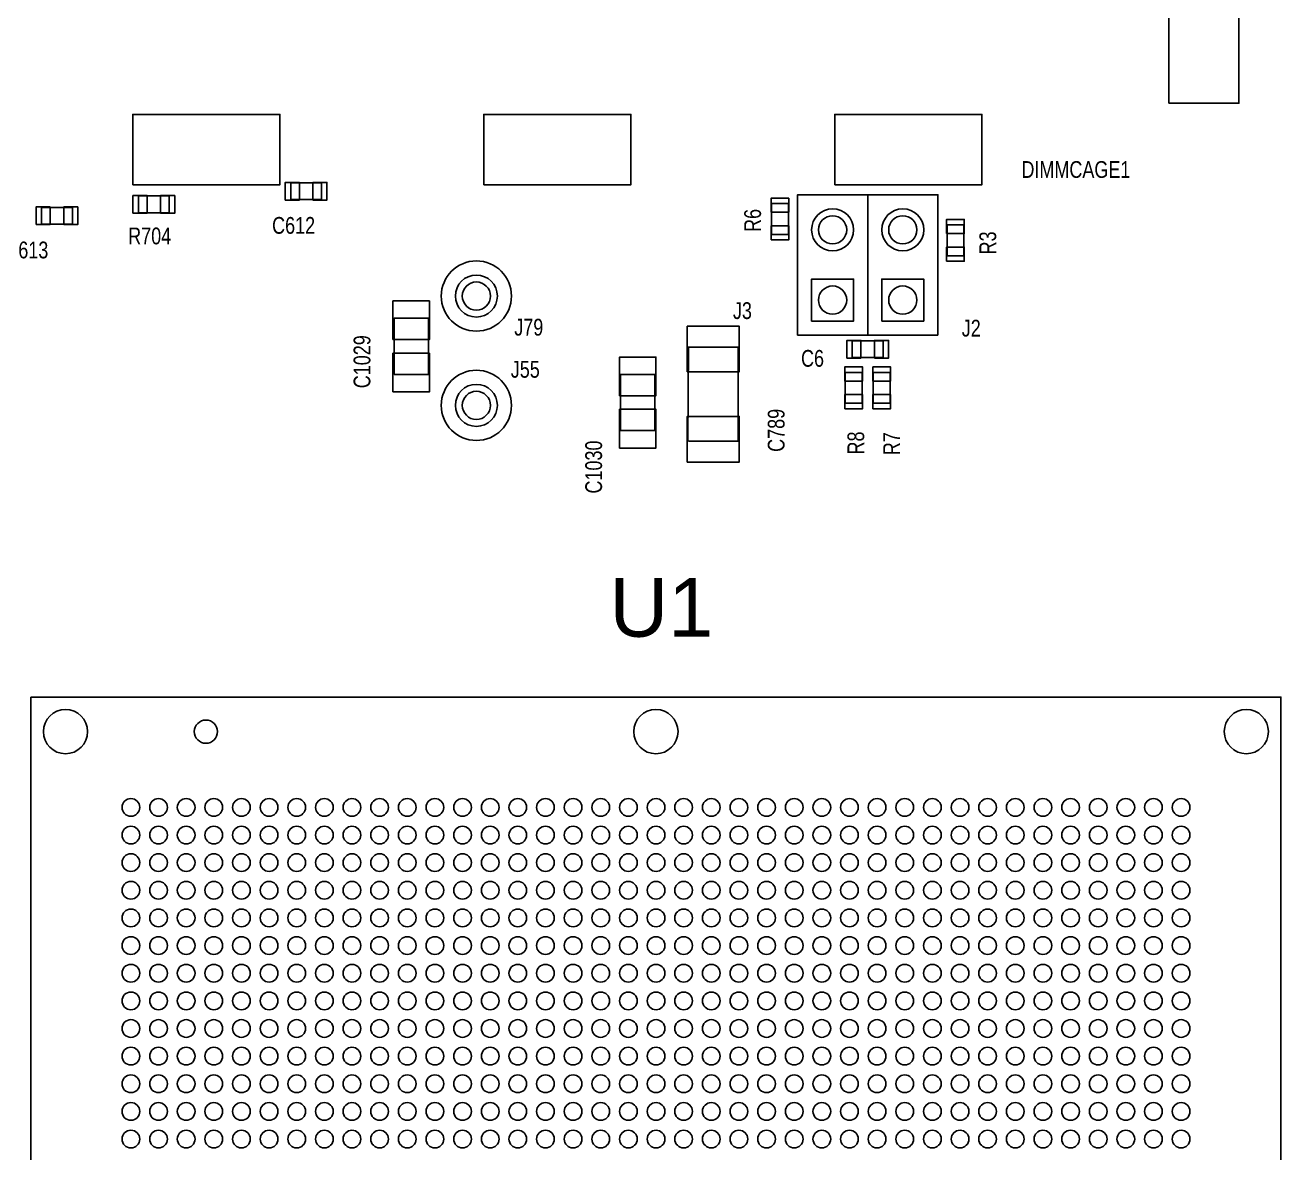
# Model space of a CAD drawing. Extents: x -13164 to 30582, y -10288 to 18382.
# Drawn here: x -4573 to -1890, y 6945 to 9355 of the extents above; entities that cross this region are included whole.
import ezdxf
from ezdxf.enums import TextEntityAlignment as Align

# ---------------------------------------------------------------- set-up
doc = ezdxf.new("R2010")
doc.units = 0
doc.layers.add('DF_ASSEMBLY_NOTES', color=2, linetype='CONTINUOUS')

# ---------------------------------------------------------------- blocks, each defined once
blk = doc.blocks.new('FIGURE_SQUARE')
blk.add_lwpolyline([(-0.5, -0.5), (-0.5, 0.5), (0.5, 0.5), (0.5, -0.5)], close=True)
blk = doc.blocks.new('FIGURE_CIRCLE')
blk.add_circle((0, 0), 0.5)

msp = doc.modelspace()

# ---------------------------------------------------------------- linework, layer by layer
at = {"layer": 'DF_ASSEMBLY_NOTES'}
for points in [[(-4005.42, 8981.7692), (-3939.42, 8981.7692), (-3939.42, 9017.7692), (-4005.42, 9017.7692), (-4005.42, 8981.7692)], [(-4330.77, 8953.7192), (-4264.77, 8953.7192), (-4264.77, 8989.7192), (-4330.77, 8989.7192), (-4330.77, 8953.7192)], [(-2772.42, 8692.2692), (-2772.42, 8992.2692), (-2922.42, 8992.2692), (-2922.42, 8692.2692), (-2772.42, 8692.2692)], [(-2622.42, 8692.2692), (-2622.42, 8992.2692), (-2772.42, 8992.2692), (-2772.42, 8692.2692), (-2622.42, 8692.2692)], [(-4471.92, 8965.2692), (-4537.92, 8965.2692), (-4537.92, 8929.2692), (-4471.92, 8929.2692), (-4471.92, 8965.2692)], [(-2941.92, 8907.2357), (-2941.92, 8973.2357), (-2977.92, 8973.2357), (-2977.92, 8907.2357), (-2941.92, 8907.2357)], [(-2566.92, 8861.7692), (-2566.92, 8927.7692), (-2602.92, 8927.7692), (-2602.92, 8861.7692), (-2566.92, 8861.7692)], [(-3784.5738, 8608.2767), (-3784.5738, 8728.2767), (-3711.0738, 8728.2767), (-3711.0738, 8608.2767), (-3784.5738, 8608.2767)], [(-2739.42, 8680.2692), (-2805.42, 8680.2692), (-2805.42, 8644.2692), (-2739.42, 8644.2692), (-2739.42, 8680.2692)], [(-3156.42, 8465.7692), (-3155.67, 8666.7692), (-3049.17, 8666.7692), (-3049.17, 8465.7692), (-3155.67, 8465.7692)], [(-3300.5171, 8488.3113), (-3300.5171, 8608.3113), (-3227.0171, 8608.3113), (-3227.0171, 8488.3113), (-3300.5171, 8488.3113)], [(-2820.42, 8612.7692), (-2820.42, 8546.7692), (-2784.42, 8546.7692), (-2784.42, 8612.7692), (-2820.42, 8612.7692)], [(-2760.42, 8612.7692), (-2760.42, 8546.7692), (-2724.42, 8546.7692), (-2724.42, 8612.7692), (-2760.42, 8612.7692)], [(-4560.3015, 7918.9427), (-4560.3015, 5248.1807), (-1889.535, 5248.1807), (-1889.535, 7918.9427), (-4560.3015, 7918.9427)]]:
    msp.add_lwpolyline(points, dxfattribs=at)
for points in [[(-3533.634, 8775.8297, 1), (-3683.634, 8775.8297, 1), (-3533.634, 8775.8297)], [(-3533.634, 8542.2707, 1), (-3683.634, 8542.2707, 1), (-3533.634, 8542.2707)]]:
    msp.add_lwpolyline(points, format="xyb", dxfattribs=at)

# ---------------------------------------------------------------- block references
for name, p, xscale, yscale in [('FIGURE_SQUARE', (-2054.115, 9345.2597), 150, 314.7585), ('FIGURE_SQUARE', (-4185.615, 9088.7597), 314.7585, 150), ('FIGURE_SQUARE', (-3435.615, 9088.7597), 314.7585, 150), ('FIGURE_SQUARE', (-2685.615, 9088.7597), 314.7585, 150), ('FIGURE_SQUARE', (-4001.9535, 8999.7692), 30.1185, 37.8015), ('FIGURE_SQUARE', (-3942.8865, 8999.7692), 30.1185, 37.8015), ('FIGURE_SQUARE', (-4327.3035, 8971.7192), 30.1185, 37.8015), ('FIGURE_SQUARE', (-4268.2365, 8971.7192), 30.1185, 37.8015), ('FIGURE_SQUARE', (-4534.4535, 8947.2692), 30.1185, 37.8015), ('FIGURE_SQUARE', (-4475.3865, 8947.2692), 30.1185, 37.8015), ('FIGURE_SQUARE', (-2959.92, 8969.7692), 37.8015, 30.1185), ('FIGURE_CIRCLE', (-2847.42, 8917.2692), 89.7585, 89.7585), ('FIGURE_CIRCLE', (-2847.42, 8917.2692), 60.2415, 60.2415), ('FIGURE_CIRCLE', (-2697.42, 8917.2692), 89.7585, 89.7585), ('FIGURE_CIRCLE', (-2697.42, 8917.2692), 60.2415, 60.2415), ('FIGURE_SQUARE', (-2584.92, 8924.3027), 37.8015, 30.1185), ('FIGURE_SQUARE', (-2959.92, 8910.7022), 37.8015, 30.1185), ('FIGURE_SQUARE', (-2584.92, 8865.2357), 37.8015, 30.1185), ('FIGURE_CIRCLE', (-3608.634, 8775.8297), 89.7585, 89.7585), ('FIGURE_CIRCLE', (-3608.634, 8775.8297), 60.2415, 60.2415), ('FIGURE_SQUARE', (-2847.42, 8767.2692), 89.7585, 89.7585), ('FIGURE_SQUARE', (-2697.42, 8767.2692), 89.7585, 89.7585), ('FIGURE_CIRCLE', (-2847.42, 8767.2692), 60.2415, 60.2415), ('FIGURE_CIRCLE', (-2697.42, 8767.2692), 60.2415, 60.2415), ('FIGURE_SQUARE', (-3747.8238, 8724.1547), 77.9535, 82.677), ('FIGURE_SQUARE', (-3102.42, 8662.6472), 111.03, 97.4415), ('FIGURE_SQUARE', (-2801.9535, 8662.2692), 30.1185, 37.8015), ('FIGURE_SQUARE', (-2742.8865, 8662.2692), 30.1185, 37.8015), ('FIGURE_SQUARE', (-3747.8238, 8612.3987), 77.9535, 82.677), ('FIGURE_SQUARE', (-3263.7671, 8604.1893), 77.9535, 82.677), ('FIGURE_SQUARE', (-2802.42, 8609.3027), 37.8015, 30.1185), ('FIGURE_SQUARE', (-2742.42, 8609.3027), 37.8015, 30.1185), ('FIGURE_CIRCLE', (-3608.634, 8542.2692), 89.7585, 89.7585), ('FIGURE_CIRCLE', (-3608.634, 8542.2692), 60.2415, 60.2415), ('FIGURE_SQUARE', (-2802.42, 8550.2357), 37.8015, 30.1185), ('FIGURE_SQUARE', (-2742.42, 8550.2357), 37.8015, 30.1185), ('FIGURE_SQUARE', (-3263.7671, 8492.4333), 77.9535, 82.677), ('FIGURE_SQUARE', (-3102.42, 8469.8912), 111.03, 97.4415), ('FIGURE_CIRCLE', (-4486.548, 7845.1292), 94.482, 94.482), ('FIGURE_CIRCLE', (-4486.548, 7845.1292), 94.482, 94.482), ('FIGURE_CIRCLE', (-3224.9535, 7845.1292), 94.482, 94.482), ('FIGURE_CIRCLE', (-3224.9535, 7845.1292), 94.482, 94.482), ('FIGURE_CIRCLE', (-1963.365, 7845.1292), 94.482, 94.482), ('FIGURE_CIRCLE', (-1963.365, 7845.1292), 94.482, 94.482), ('FIGURE_CIRCLE', (-4186.548, 7845.1292), 49.6065, 49.6065), ('FIGURE_CIRCLE', (-4186.548, 7845.1292), 49.6065, 49.6065), ('FIGURE_CIRCLE', (-4346.823, 7683.3122), 37.8, 37.8), ('FIGURE_CIRCLE', (-4287.768, 7683.3122), 37.8, 37.8), ('FIGURE_CIRCLE', (-4228.713, 7683.3122), 37.8, 37.8), ('FIGURE_CIRCLE', (-4169.658, 7683.3122), 37.8, 37.8), ('FIGURE_CIRCLE', (-4110.603, 7683.3122), 37.8, 37.8), ('FIGURE_CIRCLE', (-4051.548, 7683.3122), 37.8, 37.8), ('FIGURE_CIRCLE', (-3992.493, 7683.3122), 37.8, 37.8), ('FIGURE_CIRCLE', (-3933.438, 7683.3122), 37.8, 37.8), ('FIGURE_CIRCLE', (-3874.383, 7683.3122), 37.8, 37.8), ('FIGURE_CIRCLE', (-3815.328, 7683.3122), 37.8, 37.8), ('FIGURE_CIRCLE', (-3756.273, 7683.3122), 37.8, 37.8), ('FIGURE_CIRCLE', (-3697.218, 7683.3122), 37.8, 37.8), ('FIGURE_CIRCLE', (-3638.163, 7683.3122), 37.8, 37.8), ('FIGURE_CIRCLE', (-3579.1065, 7683.3122), 37.8, 37.8), ('FIGURE_CIRCLE', (-3520.0515, 7683.3122), 37.8, 37.8), ('FIGURE_CIRCLE', (-3460.9965, 7683.3122), 37.8, 37.8), ('FIGURE_CIRCLE', (-3401.9415, 7683.3122), 37.8, 37.8), ('FIGURE_CIRCLE', (-3342.8865, 7683.3122), 37.8, 37.8), ('FIGURE_CIRCLE', (-3283.8315, 7683.3122), 37.8, 37.8), ('FIGURE_CIRCLE', (-3224.7765, 7683.3122), 37.8, 37.8), ('FIGURE_CIRCLE', (-3165.7215, 7683.3122), 37.8, 37.8), ('FIGURE_CIRCLE', (-3106.6665, 7683.3122), 37.8, 37.8), ('FIGURE_CIRCLE', (-3047.6115, 7683.3122), 37.8, 37.8), ('FIGURE_CIRCLE', (-2988.5565, 7683.3122), 37.8, 37.8), ('FIGURE_CIRCLE', (-2929.5015, 7683.3122), 37.8, 37.8), ('FIGURE_CIRCLE', (-2870.4465, 7683.3122), 37.8, 37.8), ('FIGURE_CIRCLE', (-2811.39, 7683.3122), 37.8, 37.8), ('FIGURE_CIRCLE', (-2752.335, 7683.3122), 37.8, 37.8), ('FIGURE_CIRCLE', (-2693.28, 7683.3122), 37.8, 37.8), ('FIGURE_CIRCLE', (-2634.225, 7683.3122), 37.8, 37.8), ('FIGURE_CIRCLE', (-2575.17, 7683.3122), 37.8, 37.8), ('FIGURE_CIRCLE', (-2516.115, 7683.3122), 37.8, 37.8), ('FIGURE_CIRCLE', (-2457.06, 7683.3122), 37.8, 37.8), ('FIGURE_CIRCLE', (-2398.005, 7683.3122), 37.8, 37.8), ('FIGURE_CIRCLE', (-2338.95, 7683.3122), 37.8, 37.8), ('FIGURE_CIRCLE', (-2279.895, 7683.3122), 37.8, 37.8), ('FIGURE_CIRCLE', (-2220.84, 7683.3122), 37.8, 37.8), ('FIGURE_CIRCLE', (-2161.785, 7683.3122), 37.8, 37.8), ('FIGURE_CIRCLE', (-2102.73, 7683.3122), 37.8, 37.8), ('FIGURE_CIRCLE', (-4346.823, 7624.2572), 37.8, 37.8), ('FIGURE_CIRCLE', (-4287.768, 7624.2572), 37.8, 37.8), ('FIGURE_CIRCLE', (-4228.713, 7624.2572), 37.8, 37.8), ('FIGURE_CIRCLE', (-4169.658, 7624.2572), 37.8, 37.8), ('FIGURE_CIRCLE', (-4110.603, 7624.2572), 37.8, 37.8), ('FIGURE_CIRCLE', (-4051.548, 7624.2572), 37.8, 37.8), ('FIGURE_CIRCLE', (-3992.493, 7624.2572), 37.8, 37.8), ('FIGURE_CIRCLE', (-3933.438, 7624.2572), 37.8, 37.8), ('FIGURE_CIRCLE', (-3874.383, 7624.2572), 37.8, 37.8), ('FIGURE_CIRCLE', (-3815.328, 7624.2572), 37.8, 37.8), ('FIGURE_CIRCLE', (-3756.273, 7624.2572), 37.8, 37.8), ('FIGURE_CIRCLE', (-3697.218, 7624.2572), 37.8, 37.8), ('FIGURE_CIRCLE', (-3638.163, 7624.2572), 37.8, 37.8), ('FIGURE_CIRCLE', (-3579.1065, 7624.2572), 37.8, 37.8), ('FIGURE_CIRCLE', (-3520.0515, 7624.2572), 37.8, 37.8), ('FIGURE_CIRCLE', (-3460.9965, 7624.2572), 37.8, 37.8), ('FIGURE_CIRCLE', (-3401.9415, 7624.2572), 37.8, 37.8), ('FIGURE_CIRCLE', (-3342.8865, 7624.2572), 37.8, 37.8), ('FIGURE_CIRCLE', (-3283.8315, 7624.2572), 37.8, 37.8), ('FIGURE_CIRCLE', (-3224.7765, 7624.2572), 37.8, 37.8), ('FIGURE_CIRCLE', (-3165.7215, 7624.2572), 37.8, 37.8), ('FIGURE_CIRCLE', (-3106.6665, 7624.2572), 37.8, 37.8), ('FIGURE_CIRCLE', (-3047.6115, 7624.2572), 37.8, 37.8), ('FIGURE_CIRCLE', (-2988.5565, 7624.2572), 37.8, 37.8), ('FIGURE_CIRCLE', (-2929.5015, 7624.2572), 37.8, 37.8), ('FIGURE_CIRCLE', (-2870.4465, 7624.2572), 37.8, 37.8), ('FIGURE_CIRCLE', (-2811.39, 7624.2572), 37.8, 37.8), ('FIGURE_CIRCLE', (-2752.335, 7624.2572), 37.8, 37.8), ('FIGURE_CIRCLE', (-2693.28, 7624.2572), 37.8, 37.8), ('FIGURE_CIRCLE', (-2634.225, 7624.2572), 37.8, 37.8), ('FIGURE_CIRCLE', (-2575.17, 7624.2572), 37.8, 37.8), ('FIGURE_CIRCLE', (-2516.115, 7624.2572), 37.8, 37.8), ('FIGURE_CIRCLE', (-2457.06, 7624.2572), 37.8, 37.8), ('FIGURE_CIRCLE', (-2398.005, 7624.2572), 37.8, 37.8), ('FIGURE_CIRCLE', (-2338.95, 7624.2572), 37.8, 37.8), ('FIGURE_CIRCLE', (-2279.895, 7624.2572), 37.8, 37.8), ('FIGURE_CIRCLE', (-2220.84, 7624.2572), 37.8, 37.8), ('FIGURE_CIRCLE', (-2161.785, 7624.2572), 37.8, 37.8), ('FIGURE_CIRCLE', (-2102.73, 7624.2572), 37.8, 37.8), ('FIGURE_CIRCLE', (-4346.823, 7565.2022), 37.8, 37.8), ('FIGURE_CIRCLE', (-4287.768, 7565.2022), 37.8, 37.8), ('FIGURE_CIRCLE', (-4228.713, 7565.2022), 37.8, 37.8), ('FIGURE_CIRCLE', (-4169.658, 7565.2022), 37.8, 37.8), ('FIGURE_CIRCLE', (-4110.603, 7565.2022), 37.8, 37.8), ('FIGURE_CIRCLE', (-4051.548, 7565.2022), 37.8, 37.8), ('FIGURE_CIRCLE', (-3992.493, 7565.2022), 37.8, 37.8), ('FIGURE_CIRCLE', (-3933.438, 7565.2022), 37.8, 37.8), ('FIGURE_CIRCLE', (-3874.383, 7565.2022), 37.8, 37.8), ('FIGURE_CIRCLE', (-3815.328, 7565.2022), 37.8, 37.8), ('FIGURE_CIRCLE', (-3756.273, 7565.2022), 37.8, 37.8), ('FIGURE_CIRCLE', (-3697.218, 7565.2022), 37.8, 37.8), ('FIGURE_CIRCLE', (-3638.163, 7565.2022), 37.8, 37.8), ('FIGURE_CIRCLE', (-3579.1065, 7565.2022), 37.8, 37.8), ('FIGURE_CIRCLE', (-3520.0515, 7565.2022), 37.8, 37.8), ('FIGURE_CIRCLE', (-3460.9965, 7565.2022), 37.8, 37.8), ('FIGURE_CIRCLE', (-3401.9415, 7565.2022), 37.8, 37.8), ('FIGURE_CIRCLE', (-3342.8865, 7565.2022), 37.8, 37.8), ('FIGURE_CIRCLE', (-3283.8315, 7565.2022), 37.8, 37.8), ('FIGURE_CIRCLE', (-3224.7765, 7565.2022), 37.8, 37.8), ('FIGURE_CIRCLE', (-3165.7215, 7565.2022), 37.8, 37.8), ('FIGURE_CIRCLE', (-3106.6665, 7565.2022), 37.8, 37.8), ('FIGURE_CIRCLE', (-3047.6115, 7565.2022), 37.8, 37.8), ('FIGURE_CIRCLE', (-2988.5565, 7565.2022), 37.8, 37.8), ('FIGURE_CIRCLE', (-2929.5015, 7565.2022), 37.8, 37.8), ('FIGURE_CIRCLE', (-2870.4465, 7565.2022), 37.8, 37.8), ('FIGURE_CIRCLE', (-2811.39, 7565.2022), 37.8, 37.8), ('FIGURE_CIRCLE', (-2752.335, 7565.2022), 37.8, 37.8), ('FIGURE_CIRCLE', (-2693.28, 7565.2022), 37.8, 37.8), ('FIGURE_CIRCLE', (-2634.225, 7565.2022), 37.8, 37.8), ('FIGURE_CIRCLE', (-2575.17, 7565.2022), 37.8, 37.8), ('FIGURE_CIRCLE', (-2516.115, 7565.2022), 37.8, 37.8), ('FIGURE_CIRCLE', (-2457.06, 7565.2022), 37.8, 37.8), ('FIGURE_CIRCLE', (-2398.005, 7565.2022), 37.8, 37.8), ('FIGURE_CIRCLE', (-2338.95, 7565.2022), 37.8, 37.8), ('FIGURE_CIRCLE', (-2279.895, 7565.2022), 37.8, 37.8), ('FIGURE_CIRCLE', (-2220.84, 7565.2022), 37.8, 37.8), ('FIGURE_CIRCLE', (-2161.785, 7565.2022), 37.8, 37.8), ('FIGURE_CIRCLE', (-2102.73, 7565.2022), 37.8, 37.8), ('FIGURE_CIRCLE', (-4346.823, 7506.1472), 37.8, 37.8), ('FIGURE_CIRCLE', (-4287.768, 7506.1472), 37.8, 37.8), ('FIGURE_CIRCLE', (-4228.713, 7506.1472), 37.8, 37.8), ('FIGURE_CIRCLE', (-4169.658, 7506.1472), 37.8, 37.8), ('FIGURE_CIRCLE', (-4110.603, 7506.1472), 37.8, 37.8), ('FIGURE_CIRCLE', (-4051.548, 7506.1472), 37.8, 37.8), ('FIGURE_CIRCLE', (-3992.493, 7506.1472), 37.8, 37.8), ('FIGURE_CIRCLE', (-3933.438, 7506.1472), 37.8, 37.8), ('FIGURE_CIRCLE', (-3874.383, 7506.1472), 37.8, 37.8), ('FIGURE_CIRCLE', (-3815.328, 7506.1472), 37.8, 37.8), ('FIGURE_CIRCLE', (-3756.273, 7506.1472), 37.8, 37.8), ('FIGURE_CIRCLE', (-3697.218, 7506.1472), 37.8, 37.8), ('FIGURE_CIRCLE', (-3638.163, 7506.1472), 37.8, 37.8), ('FIGURE_CIRCLE', (-3579.1065, 7506.1472), 37.8, 37.8), ('FIGURE_CIRCLE', (-3520.0515, 7506.1472), 37.8, 37.8), ('FIGURE_CIRCLE', (-3460.9965, 7506.1472), 37.8, 37.8), ('FIGURE_CIRCLE', (-3401.9415, 7506.1472), 37.8, 37.8), ('FIGURE_CIRCLE', (-3342.8865, 7506.1472), 37.8, 37.8), ('FIGURE_CIRCLE', (-3283.8315, 7506.1472), 37.8, 37.8), ('FIGURE_CIRCLE', (-3224.7765, 7506.1472), 37.8, 37.8), ('FIGURE_CIRCLE', (-3165.7215, 7506.1472), 37.8, 37.8), ('FIGURE_CIRCLE', (-3106.6665, 7506.1472), 37.8, 37.8), ('FIGURE_CIRCLE', (-3047.6115, 7506.1472), 37.8, 37.8), ('FIGURE_CIRCLE', (-2988.5565, 7506.1472), 37.8, 37.8), ('FIGURE_CIRCLE', (-2929.5015, 7506.1472), 37.8, 37.8), ('FIGURE_CIRCLE', (-2870.4465, 7506.1472), 37.8, 37.8), ('FIGURE_CIRCLE', (-2811.39, 7506.1472), 37.8, 37.8), ('FIGURE_CIRCLE', (-2752.335, 7506.1472), 37.8, 37.8), ('FIGURE_CIRCLE', (-2693.28, 7506.1472), 37.8, 37.8), ('FIGURE_CIRCLE', (-2634.225, 7506.1472), 37.8, 37.8), ('FIGURE_CIRCLE', (-2575.17, 7506.1472), 37.8, 37.8), ('FIGURE_CIRCLE', (-2516.115, 7506.1472), 37.8, 37.8), ('FIGURE_CIRCLE', (-2457.06, 7506.1472), 37.8, 37.8), ('FIGURE_CIRCLE', (-2398.005, 7506.1472), 37.8, 37.8), ('FIGURE_CIRCLE', (-2338.95, 7506.1472), 37.8, 37.8), ('FIGURE_CIRCLE', (-2279.895, 7506.1472), 37.8, 37.8), ('FIGURE_CIRCLE', (-2220.84, 7506.1472), 37.8, 37.8), ('FIGURE_CIRCLE', (-2161.785, 7506.1472), 37.8, 37.8), ('FIGURE_CIRCLE', (-2102.73, 7506.1472), 37.8, 37.8), ('FIGURE_CIRCLE', (-4346.823, 7447.0922), 37.8, 37.8), ('FIGURE_CIRCLE', (-4287.768, 7447.0922), 37.8, 37.8), ('FIGURE_CIRCLE', (-4228.713, 7447.0922), 37.8, 37.8), ('FIGURE_CIRCLE', (-4169.658, 7447.0922), 37.8, 37.8), ('FIGURE_CIRCLE', (-4110.603, 7447.0922), 37.8, 37.8), ('FIGURE_CIRCLE', (-4051.548, 7447.0922), 37.8, 37.8), ('FIGURE_CIRCLE', (-3992.493, 7447.0922), 37.8, 37.8), ('FIGURE_CIRCLE', (-3933.438, 7447.0922), 37.8, 37.8), ('FIGURE_CIRCLE', (-3874.383, 7447.0922), 37.8, 37.8), ('FIGURE_CIRCLE', (-3815.328, 7447.0922), 37.8, 37.8), ('FIGURE_CIRCLE', (-3756.273, 7447.0922), 37.8, 37.8), ('FIGURE_CIRCLE', (-3697.218, 7447.0922), 37.8, 37.8), ('FIGURE_CIRCLE', (-3638.163, 7447.0922), 37.8, 37.8), ('FIGURE_CIRCLE', (-3579.1065, 7447.0922), 37.8, 37.8), ('FIGURE_CIRCLE', (-3520.0515, 7447.0922), 37.8, 37.8), ('FIGURE_CIRCLE', (-3460.9965, 7447.0922), 37.8, 37.8), ('FIGURE_CIRCLE', (-3401.9415, 7447.0922), 37.8, 37.8), ('FIGURE_CIRCLE', (-3342.8865, 7447.0922), 37.8, 37.8), ('FIGURE_CIRCLE', (-3283.8315, 7447.0922), 37.8, 37.8), ('FIGURE_CIRCLE', (-3224.7765, 7447.0922), 37.8, 37.8), ('FIGURE_CIRCLE', (-3165.7215, 7447.0922), 37.8, 37.8), ('FIGURE_CIRCLE', (-3106.6665, 7447.0922), 37.8, 37.8), ('FIGURE_CIRCLE', (-3047.6115, 7447.0922), 37.8, 37.8), ('FIGURE_CIRCLE', (-2988.5565, 7447.0922), 37.8, 37.8), ('FIGURE_CIRCLE', (-2929.5015, 7447.0922), 37.8, 37.8), ('FIGURE_CIRCLE', (-2870.4465, 7447.0922), 37.8, 37.8), ('FIGURE_CIRCLE', (-2811.39, 7447.0922), 37.8, 37.8), ('FIGURE_CIRCLE', (-2752.335, 7447.0922), 37.8, 37.8), ('FIGURE_CIRCLE', (-2693.28, 7447.0922), 37.8, 37.8), ('FIGURE_CIRCLE', (-2634.225, 7447.0922), 37.8, 37.8), ('FIGURE_CIRCLE', (-2575.17, 7447.0922), 37.8, 37.8), ('FIGURE_CIRCLE', (-2516.115, 7447.0922), 37.8, 37.8), ('FIGURE_CIRCLE', (-2457.06, 7447.0922), 37.8, 37.8), ('FIGURE_CIRCLE', (-2398.005, 7447.0922), 37.8, 37.8), ('FIGURE_CIRCLE', (-2338.95, 7447.0922), 37.8, 37.8), ('FIGURE_CIRCLE', (-2279.895, 7447.0922), 37.8, 37.8), ('FIGURE_CIRCLE', (-2220.84, 7447.0922), 37.8, 37.8), ('FIGURE_CIRCLE', (-2161.785, 7447.0922), 37.8, 37.8), ('FIGURE_CIRCLE', (-2102.73, 7447.0922), 37.8, 37.8), ('FIGURE_CIRCLE', (-4346.823, 7388.0372), 37.8, 37.8), ('FIGURE_CIRCLE', (-4287.768, 7388.0372), 37.8, 37.8), ('FIGURE_CIRCLE', (-4228.713, 7388.0372), 37.8, 37.8), ('FIGURE_CIRCLE', (-4169.658, 7388.0372), 37.8, 37.8), ('FIGURE_CIRCLE', (-4110.603, 7388.0372), 37.8, 37.8), ('FIGURE_CIRCLE', (-4051.548, 7388.0372), 37.8, 37.8), ('FIGURE_CIRCLE', (-3992.493, 7388.0372), 37.8, 37.8), ('FIGURE_CIRCLE', (-3933.438, 7388.0372), 37.8, 37.8), ('FIGURE_CIRCLE', (-3874.383, 7388.0372), 37.8, 37.8), ('FIGURE_CIRCLE', (-3815.328, 7388.0372), 37.8, 37.8), ('FIGURE_CIRCLE', (-3756.273, 7388.0372), 37.8, 37.8), ('FIGURE_CIRCLE', (-3697.218, 7388.0372), 37.8, 37.8), ('FIGURE_CIRCLE', (-3638.163, 7388.0372), 37.8, 37.8), ('FIGURE_CIRCLE', (-3579.1065, 7388.0372), 37.8, 37.8), ('FIGURE_CIRCLE', (-3520.0515, 7388.0372), 37.8, 37.8), ('FIGURE_CIRCLE', (-3460.9965, 7388.0372), 37.8, 37.8), ('FIGURE_CIRCLE', (-3401.9415, 7388.0372), 37.8, 37.8), ('FIGURE_CIRCLE', (-3342.8865, 7388.0372), 37.8, 37.8), ('FIGURE_CIRCLE', (-3283.8315, 7388.0372), 37.8, 37.8), ('FIGURE_CIRCLE', (-3224.7765, 7388.0372), 37.8, 37.8), ('FIGURE_CIRCLE', (-3165.7215, 7388.0372), 37.8, 37.8), ('FIGURE_CIRCLE', (-3106.6665, 7388.0372), 37.8, 37.8), ('FIGURE_CIRCLE', (-3047.6115, 7388.0372), 37.8, 37.8), ('FIGURE_CIRCLE', (-2988.5565, 7388.0372), 37.8, 37.8), ('FIGURE_CIRCLE', (-2929.5015, 7388.0372), 37.8, 37.8), ('FIGURE_CIRCLE', (-2870.4465, 7388.0372), 37.8, 37.8), ('FIGURE_CIRCLE', (-2811.39, 7388.0372), 37.8, 37.8), ('FIGURE_CIRCLE', (-2752.335, 7388.0372), 37.8, 37.8), ('FIGURE_CIRCLE', (-2693.28, 7388.0372), 37.8, 37.8), ('FIGURE_CIRCLE', (-2634.225, 7388.0372), 37.8, 37.8), ('FIGURE_CIRCLE', (-2575.17, 7388.0372), 37.8, 37.8), ('FIGURE_CIRCLE', (-2516.115, 7388.0372), 37.8, 37.8), ('FIGURE_CIRCLE', (-2457.06, 7388.0372), 37.8, 37.8), ('FIGURE_CIRCLE', (-2398.005, 7388.0372), 37.8, 37.8), ('FIGURE_CIRCLE', (-2338.95, 7388.0372), 37.8, 37.8), ('FIGURE_CIRCLE', (-2279.895, 7388.0372), 37.8, 37.8), ('FIGURE_CIRCLE', (-2220.84, 7388.0372), 37.8, 37.8), ('FIGURE_CIRCLE', (-2161.785, 7388.0372), 37.8, 37.8), ('FIGURE_CIRCLE', (-2102.73, 7388.0372), 37.8, 37.8), ('FIGURE_CIRCLE', (-4346.823, 7328.9822), 37.8, 37.8), ('FIGURE_CIRCLE', (-4287.768, 7328.9822), 37.8, 37.8), ('FIGURE_CIRCLE', (-4228.713, 7328.9822), 37.8, 37.8), ('FIGURE_CIRCLE', (-4169.658, 7328.9822), 37.8, 37.8), ('FIGURE_CIRCLE', (-4110.603, 7328.9822), 37.8, 37.8), ('FIGURE_CIRCLE', (-4051.548, 7328.9822), 37.8, 37.8), ('FIGURE_CIRCLE', (-3992.493, 7328.9822), 37.8, 37.8), ('FIGURE_CIRCLE', (-3933.438, 7328.9822), 37.8, 37.8), ('FIGURE_CIRCLE', (-3874.383, 7328.9822), 37.8, 37.8), ('FIGURE_CIRCLE', (-3815.328, 7328.9822), 37.8, 37.8), ('FIGURE_CIRCLE', (-3756.273, 7328.9822), 37.8, 37.8), ('FIGURE_CIRCLE', (-3697.218, 7328.9822), 37.8, 37.8), ('FIGURE_CIRCLE', (-3638.163, 7328.9822), 37.8, 37.8), ('FIGURE_CIRCLE', (-3579.1065, 7328.9822), 37.8, 37.8), ('FIGURE_CIRCLE', (-3520.0515, 7328.9822), 37.8, 37.8), ('FIGURE_CIRCLE', (-3460.9965, 7328.9822), 37.8, 37.8), ('FIGURE_CIRCLE', (-3401.9415, 7328.9822), 37.8, 37.8), ('FIGURE_CIRCLE', (-3342.8865, 7328.9822), 37.8, 37.8), ('FIGURE_CIRCLE', (-3283.8315, 7328.9822), 37.8, 37.8), ('FIGURE_CIRCLE', (-3224.7765, 7328.9822), 37.8, 37.8), ('FIGURE_CIRCLE', (-3165.7215, 7328.9822), 37.8, 37.8), ('FIGURE_CIRCLE', (-3106.6665, 7328.9822), 37.8, 37.8), ('FIGURE_CIRCLE', (-3047.6115, 7328.9822), 37.8, 37.8), ('FIGURE_CIRCLE', (-2988.5565, 7328.9822), 37.8, 37.8), ('FIGURE_CIRCLE', (-2929.5015, 7328.9822), 37.8, 37.8), ('FIGURE_CIRCLE', (-2870.4465, 7328.9822), 37.8, 37.8), ('FIGURE_CIRCLE', (-2811.39, 7328.9822), 37.8, 37.8), ('FIGURE_CIRCLE', (-2752.335, 7328.9822), 37.8, 37.8), ('FIGURE_CIRCLE', (-2693.28, 7328.9822), 37.8, 37.8), ('FIGURE_CIRCLE', (-2634.225, 7328.9822), 37.8, 37.8), ('FIGURE_CIRCLE', (-2575.17, 7328.9822), 37.8, 37.8), ('FIGURE_CIRCLE', (-2516.115, 7328.9822), 37.8, 37.8), ('FIGURE_CIRCLE', (-2457.06, 7328.9822), 37.8, 37.8), ('FIGURE_CIRCLE', (-2398.005, 7328.9822), 37.8, 37.8), ('FIGURE_CIRCLE', (-2338.95, 7328.9822), 37.8, 37.8), ('FIGURE_CIRCLE', (-2279.895, 7328.9822), 37.8, 37.8), ('FIGURE_CIRCLE', (-2220.84, 7328.9822), 37.8, 37.8), ('FIGURE_CIRCLE', (-2161.785, 7328.9822), 37.8, 37.8), ('FIGURE_CIRCLE', (-2102.73, 7328.9822), 37.8, 37.8), ('FIGURE_CIRCLE', (-4346.823, 7269.9272), 37.8, 37.8), ('FIGURE_CIRCLE', (-4287.768, 7269.9272), 37.8, 37.8), ('FIGURE_CIRCLE', (-4228.713, 7269.9272), 37.8, 37.8), ('FIGURE_CIRCLE', (-4169.658, 7269.9272), 37.8, 37.8), ('FIGURE_CIRCLE', (-4110.603, 7269.9272), 37.8, 37.8), ('FIGURE_CIRCLE', (-4051.548, 7269.9272), 37.8, 37.8), ('FIGURE_CIRCLE', (-3992.493, 7269.9272), 37.8, 37.8), ('FIGURE_CIRCLE', (-3933.438, 7269.9272), 37.8, 37.8), ('FIGURE_CIRCLE', (-3874.383, 7269.9272), 37.8, 37.8), ('FIGURE_CIRCLE', (-3815.328, 7269.9272), 37.8, 37.8), ('FIGURE_CIRCLE', (-3756.273, 7269.9272), 37.8, 37.8), ('FIGURE_CIRCLE', (-3697.218, 7269.9272), 37.8, 37.8), ('FIGURE_CIRCLE', (-3638.163, 7269.9272), 37.8, 37.8), ('FIGURE_CIRCLE', (-3579.1065, 7269.9272), 37.8, 37.8), ('FIGURE_CIRCLE', (-3520.0515, 7269.9272), 37.8, 37.8), ('FIGURE_CIRCLE', (-3460.9965, 7269.9272), 37.8, 37.8), ('FIGURE_CIRCLE', (-3401.9415, 7269.9272), 37.8, 37.8), ('FIGURE_CIRCLE', (-3342.8865, 7269.9272), 37.8, 37.8), ('FIGURE_CIRCLE', (-3283.8315, 7269.9272), 37.8, 37.8), ('FIGURE_CIRCLE', (-3224.7765, 7269.9272), 37.8, 37.8), ('FIGURE_CIRCLE', (-3165.7215, 7269.9272), 37.8, 37.8), ('FIGURE_CIRCLE', (-3106.6665, 7269.9272), 37.8, 37.8), ('FIGURE_CIRCLE', (-3047.6115, 7269.9272), 37.8, 37.8), ('FIGURE_CIRCLE', (-2988.5565, 7269.9272), 37.8, 37.8), ('FIGURE_CIRCLE', (-2929.5015, 7269.9272), 37.8, 37.8), ('FIGURE_CIRCLE', (-2870.4465, 7269.9272), 37.8, 37.8), ('FIGURE_CIRCLE', (-2811.39, 7269.9272), 37.8, 37.8), ('FIGURE_CIRCLE', (-2752.335, 7269.9272), 37.8, 37.8), ('FIGURE_CIRCLE', (-2693.28, 7269.9272), 37.8, 37.8), ('FIGURE_CIRCLE', (-2634.225, 7269.9272), 37.8, 37.8), ('FIGURE_CIRCLE', (-2575.17, 7269.9272), 37.8, 37.8), ('FIGURE_CIRCLE', (-2516.115, 7269.9272), 37.8, 37.8), ('FIGURE_CIRCLE', (-2457.06, 7269.9272), 37.8, 37.8), ('FIGURE_CIRCLE', (-2398.005, 7269.9272), 37.8, 37.8), ('FIGURE_CIRCLE', (-2338.95, 7269.9272), 37.8, 37.8), ('FIGURE_CIRCLE', (-2279.895, 7269.9272), 37.8, 37.8), ('FIGURE_CIRCLE', (-2220.84, 7269.9272), 37.8, 37.8), ('FIGURE_CIRCLE', (-2161.785, 7269.9272), 37.8, 37.8), ('FIGURE_CIRCLE', (-2102.73, 7269.9272), 37.8, 37.8), ('FIGURE_CIRCLE', (-4346.823, 7210.8722), 37.8, 37.8), ('FIGURE_CIRCLE', (-4287.768, 7210.8722), 37.8, 37.8), ('FIGURE_CIRCLE', (-4228.713, 7210.8722), 37.8, 37.8), ('FIGURE_CIRCLE', (-4169.658, 7210.8722), 37.8, 37.8), ('FIGURE_CIRCLE', (-4110.603, 7210.8722), 37.8, 37.8), ('FIGURE_CIRCLE', (-4051.548, 7210.8722), 37.8, 37.8), ('FIGURE_CIRCLE', (-3992.493, 7210.8722), 37.8, 37.8), ('FIGURE_CIRCLE', (-3933.438, 7210.8722), 37.8, 37.8), ('FIGURE_CIRCLE', (-3874.383, 7210.8722), 37.8, 37.8), ('FIGURE_CIRCLE', (-3815.328, 7210.8722), 37.8, 37.8), ('FIGURE_CIRCLE', (-3756.273, 7210.8722), 37.8, 37.8), ('FIGURE_CIRCLE', (-3697.218, 7210.8722), 37.8, 37.8), ('FIGURE_CIRCLE', (-3638.163, 7210.8722), 37.8, 37.8), ('FIGURE_CIRCLE', (-3579.1065, 7210.8722), 37.8, 37.8), ('FIGURE_CIRCLE', (-3520.0515, 7210.8722), 37.8, 37.8), ('FIGURE_CIRCLE', (-3460.9965, 7210.8722), 37.8, 37.8), ('FIGURE_CIRCLE', (-3401.9415, 7210.8722), 37.8, 37.8), ('FIGURE_CIRCLE', (-3342.8865, 7210.8722), 37.8, 37.8), ('FIGURE_CIRCLE', (-3283.8315, 7210.8722), 37.8, 37.8), ('FIGURE_CIRCLE', (-3224.7765, 7210.8722), 37.8, 37.8), ('FIGURE_CIRCLE', (-3165.7215, 7210.8722), 37.8, 37.8), ('FIGURE_CIRCLE', (-3106.6665, 7210.8722), 37.8, 37.8), ('FIGURE_CIRCLE', (-3047.6115, 7210.8722), 37.8, 37.8), ('FIGURE_CIRCLE', (-2988.5565, 7210.8722), 37.8, 37.8), ('FIGURE_CIRCLE', (-2929.5015, 7210.8722), 37.8, 37.8), ('FIGURE_CIRCLE', (-2870.4465, 7210.8722), 37.8, 37.8), ('FIGURE_CIRCLE', (-2811.39, 7210.8722), 37.8, 37.8), ('FIGURE_CIRCLE', (-2752.335, 7210.8722), 37.8, 37.8), ('FIGURE_CIRCLE', (-2693.28, 7210.8722), 37.8, 37.8), ('FIGURE_CIRCLE', (-2634.225, 7210.8722), 37.8, 37.8), ('FIGURE_CIRCLE', (-2575.17, 7210.8722), 37.8, 37.8), ('FIGURE_CIRCLE', (-2516.115, 7210.8722), 37.8, 37.8), ('FIGURE_CIRCLE', (-2457.06, 7210.8722), 37.8, 37.8), ('FIGURE_CIRCLE', (-2398.005, 7210.8722), 37.8, 37.8), ('FIGURE_CIRCLE', (-2338.95, 7210.8722), 37.8, 37.8), ('FIGURE_CIRCLE', (-2279.895, 7210.8722), 37.8, 37.8), ('FIGURE_CIRCLE', (-2220.84, 7210.8722), 37.8, 37.8), ('FIGURE_CIRCLE', (-2161.785, 7210.8722), 37.8, 37.8), ('FIGURE_CIRCLE', (-2102.73, 7210.8722), 37.8, 37.8), ('FIGURE_CIRCLE', (-4346.823, 7151.8172), 37.8, 37.8), ('FIGURE_CIRCLE', (-4287.768, 7151.8172), 37.8, 37.8), ('FIGURE_CIRCLE', (-4228.713, 7151.8172), 37.8, 37.8), ('FIGURE_CIRCLE', (-4169.658, 7151.8172), 37.8, 37.8), ('FIGURE_CIRCLE', (-4110.603, 7151.8172), 37.8, 37.8), ('FIGURE_CIRCLE', (-4051.548, 7151.8172), 37.8, 37.8), ('FIGURE_CIRCLE', (-3992.493, 7151.8172), 37.8, 37.8), ('FIGURE_CIRCLE', (-3933.438, 7151.8172), 37.8, 37.8), ('FIGURE_CIRCLE', (-3874.383, 7151.8172), 37.8, 37.8), ('FIGURE_CIRCLE', (-3815.328, 7151.8172), 37.8, 37.8), ('FIGURE_CIRCLE', (-3756.273, 7151.8172), 37.8, 37.8), ('FIGURE_CIRCLE', (-3697.218, 7151.8172), 37.8, 37.8), ('FIGURE_CIRCLE', (-3638.163, 7151.8172), 37.8, 37.8), ('FIGURE_CIRCLE', (-3579.1065, 7151.8172), 37.8, 37.8), ('FIGURE_CIRCLE', (-3520.0515, 7151.8172), 37.8, 37.8), ('FIGURE_CIRCLE', (-3460.9965, 7151.8172), 37.8, 37.8), ('FIGURE_CIRCLE', (-3401.9415, 7151.8172), 37.8, 37.8), ('FIGURE_CIRCLE', (-3342.8865, 7151.8172), 37.8, 37.8), ('FIGURE_CIRCLE', (-3283.8315, 7151.8172), 37.8, 37.8), ('FIGURE_CIRCLE', (-3224.7765, 7151.8172), 37.8, 37.8), ('FIGURE_CIRCLE', (-3165.7215, 7151.8172), 37.8, 37.8), ('FIGURE_CIRCLE', (-3106.6665, 7151.8172), 37.8, 37.8), ('FIGURE_CIRCLE', (-3047.6115, 7151.8172), 37.8, 37.8), ('FIGURE_CIRCLE', (-2988.5565, 7151.8172), 37.8, 37.8), ('FIGURE_CIRCLE', (-2929.5015, 7151.8172), 37.8, 37.8), ('FIGURE_CIRCLE', (-2870.4465, 7151.8172), 37.8, 37.8), ('FIGURE_CIRCLE', (-2811.39, 7151.8172), 37.8, 37.8), ('FIGURE_CIRCLE', (-2752.335, 7151.8172), 37.8, 37.8), ('FIGURE_CIRCLE', (-2693.28, 7151.8172), 37.8, 37.8), ('FIGURE_CIRCLE', (-2634.225, 7151.8172), 37.8, 37.8), ('FIGURE_CIRCLE', (-2575.17, 7151.8172), 37.8, 37.8), ('FIGURE_CIRCLE', (-2516.115, 7151.8172), 37.8, 37.8), ('FIGURE_CIRCLE', (-2457.06, 7151.8172), 37.8, 37.8), ('FIGURE_CIRCLE', (-2398.005, 7151.8172), 37.8, 37.8), ('FIGURE_CIRCLE', (-2338.95, 7151.8172), 37.8, 37.8), ('FIGURE_CIRCLE', (-2279.895, 7151.8172), 37.8, 37.8), ('FIGURE_CIRCLE', (-2220.84, 7151.8172), 37.8, 37.8), ('FIGURE_CIRCLE', (-2161.785, 7151.8172), 37.8, 37.8), ('FIGURE_CIRCLE', (-2102.73, 7151.8172), 37.8, 37.8), ('FIGURE_CIRCLE', (-4346.823, 7092.7622), 37.8, 37.8), ('FIGURE_CIRCLE', (-4287.768, 7092.7622), 37.8, 37.8), ('FIGURE_CIRCLE', (-4228.713, 7092.7622), 37.8, 37.8), ('FIGURE_CIRCLE', (-4169.658, 7092.7622), 37.8, 37.8), ('FIGURE_CIRCLE', (-4110.603, 7092.7622), 37.8, 37.8), ('FIGURE_CIRCLE', (-4051.548, 7092.7622), 37.8, 37.8), ('FIGURE_CIRCLE', (-3992.493, 7092.7622), 37.8, 37.8), ('FIGURE_CIRCLE', (-3933.438, 7092.7622), 37.8, 37.8), ('FIGURE_CIRCLE', (-3874.383, 7092.7622), 37.8, 37.8), ('FIGURE_CIRCLE', (-3815.328, 7092.7622), 37.8, 37.8), ('FIGURE_CIRCLE', (-3756.273, 7092.7622), 37.8, 37.8), ('FIGURE_CIRCLE', (-3697.218, 7092.7622), 37.8, 37.8), ('FIGURE_CIRCLE', (-3638.163, 7092.7622), 37.8, 37.8), ('FIGURE_CIRCLE', (-3579.1065, 7092.7622), 37.8, 37.8), ('FIGURE_CIRCLE', (-3520.0515, 7092.7622), 37.8, 37.8), ('FIGURE_CIRCLE', (-3460.9965, 7092.7622), 37.8, 37.8), ('FIGURE_CIRCLE', (-3401.9415, 7092.7622), 37.8, 37.8), ('FIGURE_CIRCLE', (-3342.8865, 7092.7622), 37.8, 37.8), ('FIGURE_CIRCLE', (-3283.8315, 7092.7622), 37.8, 37.8), ('FIGURE_CIRCLE', (-3224.7765, 7092.7622), 37.8, 37.8), ('FIGURE_CIRCLE', (-3165.7215, 7092.7622), 37.8, 37.8), ('FIGURE_CIRCLE', (-3106.6665, 7092.7622), 37.8, 37.8), ('FIGURE_CIRCLE', (-3047.6115, 7092.7622), 37.8, 37.8), ('FIGURE_CIRCLE', (-2988.5565, 7092.7622), 37.8, 37.8), ('FIGURE_CIRCLE', (-2929.5015, 7092.7622), 37.8, 37.8), ('FIGURE_CIRCLE', (-2870.4465, 7092.7622), 37.8, 37.8), ('FIGURE_CIRCLE', (-2811.39, 7092.7622), 37.8, 37.8), ('FIGURE_CIRCLE', (-2752.335, 7092.7622), 37.8, 37.8), ('FIGURE_CIRCLE', (-2693.28, 7092.7622), 37.8, 37.8), ('FIGURE_CIRCLE', (-2634.225, 7092.7622), 37.8, 37.8), ('FIGURE_CIRCLE', (-2575.17, 7092.7622), 37.8, 37.8), ('FIGURE_CIRCLE', (-2516.115, 7092.7622), 37.8, 37.8), ('FIGURE_CIRCLE', (-2457.06, 7092.7622), 37.8, 37.8), ('FIGURE_CIRCLE', (-2398.005, 7092.7622), 37.8, 37.8), ('FIGURE_CIRCLE', (-2338.95, 7092.7622), 37.8, 37.8), ('FIGURE_CIRCLE', (-2279.895, 7092.7622), 37.8, 37.8), ('FIGURE_CIRCLE', (-2220.84, 7092.7622), 37.8, 37.8), ('FIGURE_CIRCLE', (-2161.785, 7092.7622), 37.8, 37.8), ('FIGURE_CIRCLE', (-2102.73, 7092.7622), 37.8, 37.8), ('FIGURE_CIRCLE', (-4346.823, 7033.7072), 37.8, 37.8), ('FIGURE_CIRCLE', (-4287.768, 7033.7072), 37.8, 37.8), ('FIGURE_CIRCLE', (-4228.713, 7033.7072), 37.8, 37.8), ('FIGURE_CIRCLE', (-4169.658, 7033.7072), 37.8, 37.8), ('FIGURE_CIRCLE', (-4110.603, 7033.7072), 37.8, 37.8), ('FIGURE_CIRCLE', (-4051.548, 7033.7072), 37.8, 37.8), ('FIGURE_CIRCLE', (-3992.493, 7033.7072), 37.8, 37.8), ('FIGURE_CIRCLE', (-3933.438, 7033.7072), 37.8, 37.8), ('FIGURE_CIRCLE', (-3874.383, 7033.7072), 37.8, 37.8), ('FIGURE_CIRCLE', (-3815.328, 7033.7072), 37.8, 37.8), ('FIGURE_CIRCLE', (-3756.273, 7033.7072), 37.8, 37.8), ('FIGURE_CIRCLE', (-3697.218, 7033.7072), 37.8, 37.8), ('FIGURE_CIRCLE', (-3638.163, 7033.7072), 37.8, 37.8), ('FIGURE_CIRCLE', (-3579.1065, 7033.7072), 37.8, 37.8), ('FIGURE_CIRCLE', (-3520.0515, 7033.7072), 37.8, 37.8), ('FIGURE_CIRCLE', (-3460.9965, 7033.7072), 37.8, 37.8), ('FIGURE_CIRCLE', (-3401.9415, 7033.7072), 37.8, 37.8), ('FIGURE_CIRCLE', (-3342.8865, 7033.7072), 37.8, 37.8), ('FIGURE_CIRCLE', (-3283.8315, 7033.7072), 37.8, 37.8), ('FIGURE_CIRCLE', (-3224.7765, 7033.7072), 37.8, 37.8), ('FIGURE_CIRCLE', (-3165.7215, 7033.7072), 37.8, 37.8), ('FIGURE_CIRCLE', (-3106.6665, 7033.7072), 37.8, 37.8), ('FIGURE_CIRCLE', (-3047.6115, 7033.7072), 37.8, 37.8), ('FIGURE_CIRCLE', (-2988.5565, 7033.7072), 37.8, 37.8), ('FIGURE_CIRCLE', (-2929.5015, 7033.7072), 37.8, 37.8), ('FIGURE_CIRCLE', (-2870.4465, 7033.7072), 37.8, 37.8), ('FIGURE_CIRCLE', (-2811.39, 7033.7072), 37.8, 37.8), ('FIGURE_CIRCLE', (-2752.335, 7033.7072), 37.8, 37.8), ('FIGURE_CIRCLE', (-2693.28, 7033.7072), 37.8, 37.8), ('FIGURE_CIRCLE', (-2634.225, 7033.7072), 37.8, 37.8), ('FIGURE_CIRCLE', (-2575.17, 7033.7072), 37.8, 37.8), ('FIGURE_CIRCLE', (-2516.115, 7033.7072), 37.8, 37.8), ('FIGURE_CIRCLE', (-2457.06, 7033.7072), 37.8, 37.8), ('FIGURE_CIRCLE', (-2398.005, 7033.7072), 37.8, 37.8), ('FIGURE_CIRCLE', (-2338.95, 7033.7072), 37.8, 37.8), ('FIGURE_CIRCLE', (-2279.895, 7033.7072), 37.8, 37.8), ('FIGURE_CIRCLE', (-2220.84, 7033.7072), 37.8, 37.8), ('FIGURE_CIRCLE', (-2161.785, 7033.7072), 37.8, 37.8), ('FIGURE_CIRCLE', (-2102.73, 7033.7072), 37.8, 37.8), ('FIGURE_CIRCLE', (-4346.823, 6974.6522), 37.8, 37.8), ('FIGURE_CIRCLE', (-4287.768, 6974.6522), 37.8, 37.8), ('FIGURE_CIRCLE', (-4228.713, 6974.6522), 37.8, 37.8), ('FIGURE_CIRCLE', (-4169.658, 6974.6522), 37.8, 37.8), ('FIGURE_CIRCLE', (-4110.603, 6974.6522), 37.8, 37.8), ('FIGURE_CIRCLE', (-4051.548, 6974.6522), 37.8, 37.8), ('FIGURE_CIRCLE', (-3992.493, 6974.6522), 37.8, 37.8), ('FIGURE_CIRCLE', (-3933.438, 6974.6522), 37.8, 37.8), ('FIGURE_CIRCLE', (-3874.383, 6974.6522), 37.8, 37.8), ('FIGURE_CIRCLE', (-3815.328, 6974.6522), 37.8, 37.8), ('FIGURE_CIRCLE', (-3756.273, 6974.6522), 37.8, 37.8), ('FIGURE_CIRCLE', (-3697.218, 6974.6522), 37.8, 37.8), ('FIGURE_CIRCLE', (-3638.163, 6974.6522), 37.8, 37.8), ('FIGURE_CIRCLE', (-3579.1065, 6974.6522), 37.8, 37.8), ('FIGURE_CIRCLE', (-3520.0515, 6974.6522), 37.8, 37.8), ('FIGURE_CIRCLE', (-3460.9965, 6974.6522), 37.8, 37.8), ('FIGURE_CIRCLE', (-3401.9415, 6974.6522), 37.8, 37.8), ('FIGURE_CIRCLE', (-3342.8865, 6974.6522), 37.8, 37.8), ('FIGURE_CIRCLE', (-3283.8315, 6974.6522), 37.8, 37.8), ('FIGURE_CIRCLE', (-3224.7765, 6974.6522), 37.8, 37.8), ('FIGURE_CIRCLE', (-3165.7215, 6974.6522), 37.8, 37.8), ('FIGURE_CIRCLE', (-3106.6665, 6974.6522), 37.8, 37.8), ('FIGURE_CIRCLE', (-3047.6115, 6974.6522), 37.8, 37.8), ('FIGURE_CIRCLE', (-2988.5565, 6974.6522), 37.8, 37.8), ('FIGURE_CIRCLE', (-2929.5015, 6974.6522), 37.8, 37.8), ('FIGURE_CIRCLE', (-2870.4465, 6974.6522), 37.8, 37.8), ('FIGURE_CIRCLE', (-2811.39, 6974.6522), 37.8, 37.8), ('FIGURE_CIRCLE', (-2752.335, 6974.6522), 37.8, 37.8), ('FIGURE_CIRCLE', (-2693.28, 6974.6522), 37.8, 37.8), ('FIGURE_CIRCLE', (-2634.225, 6974.6522), 37.8, 37.8), ('FIGURE_CIRCLE', (-2575.17, 6974.6522), 37.8, 37.8), ('FIGURE_CIRCLE', (-2516.115, 6974.6522), 37.8, 37.8), ('FIGURE_CIRCLE', (-2457.06, 6974.6522), 37.8, 37.8), ('FIGURE_CIRCLE', (-2398.005, 6974.6522), 37.8, 37.8), ('FIGURE_CIRCLE', (-2338.95, 6974.6522), 37.8, 37.8), ('FIGURE_CIRCLE', (-2279.895, 6974.6522), 37.8, 37.8), ('FIGURE_CIRCLE', (-2220.84, 6974.6522), 37.8, 37.8), ('FIGURE_CIRCLE', (-2161.785, 6974.6522), 37.8, 37.8), ('FIGURE_CIRCLE', (-2102.73, 6974.6522), 37.8, 37.8)]:
    msp.add_blockref(name, p, dxfattribs=dict(at, xscale=xscale, yscale=yscale))

# ---------------------------------------------------------------- texts
for s, height, width, p in [('DIMMCAGE1', 35.831, 0.802099, (-2443.92, 9028.2692)), ('C612', 35.831, 0.802099, (-4045.1115, 8908.8287)), ('R704', 35.831, 0.802099, (-4352.6115, 8886.3287)), ('C613', 35.831, 0.802099, (-4615.1115, 8856.3287)), ('J3', 35.831, 0.802099, (-3060.42, 8726.7692)), ('J79', 35.831, 0.802099, (-3527.6115, 8691.3287)), ('J2', 35.831, 0.802099, (-2571.42, 8689.2692)), ('C6', 35.831, 0.802099, (-2914.92, 8624.7692)), ('J55', 35.831, 0.802099, (-3535.1115, 8601.3287)), ('U1', 125.201, 1.037699, (-3324.2528, 8047.9329))]:
    msp.add_text(s, height=height, dxfattribs=dict(at, width=width)).set_placement(p)
at = {"layer": 'DF_ASSEMBLY_NOTES', "width": 0.802099}
for s, p in [('R6', (-3000.42, 8912.7692)), ('R3', (-2497.92, 8864.7692)), ('C1029', (-3835.1115, 8578.8287)), ('R8', (-2779.92, 8437.2692)), ('R7', (-2703.42, 8435.7692)), ('C1030', (-3340.1115, 8353.8287))]:
    msp.add_text(s, height=35.831, rotation=90, dxfattribs=at).set_placement(p)
msp.add_text('C789', height=35.831, rotation=90, dxfattribs=at).set_placement((-2950.1115, 8488.8287), align=Align.CENTER)

doc.saveas('drawing.dxf')
